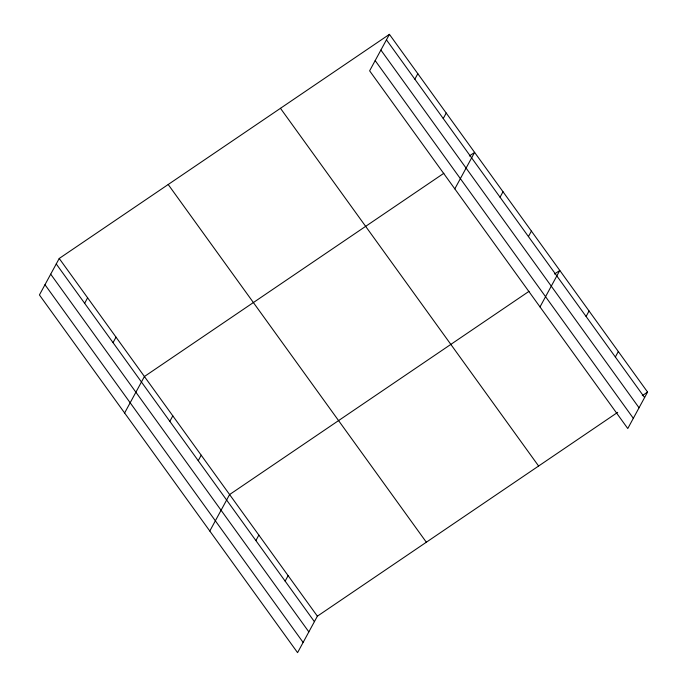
<?xml version="1.0" encoding="UTF-8"?>
<svg xmlns="http://www.w3.org/2000/svg" width="687" height="687" viewBox="0 0 687 687"><rect width="100%" height="100%" fill="white"/><g stroke="black" fill="none" stroke-linecap="round" stroke-linejoin="round"><path stroke-width="1.03" d="M389.426 34.35L369.623 70.821L627.772 428.533L647.575 392.062L389.426 34.35L59.228 258.467L39.425 294.938L297.574 652.65L317.377 616.179L617.699 412.346M84.647 303.293L87.618 297.815M113.046 342.641L116.017 337.162M124.613 412.981L144.416 376.51L443.862 173.27M169.835 421.337L172.815 415.858M198.234 460.694L201.205 455.206M414.845 79.185L417.825 73.698M209.801 531.025L229.604 494.554L529.05 291.314M443.244 118.533L446.215 113.046M255.882 540.583L258.862 535.096M454.811 188.865L474.614 152.394L469.341 155.975M285.139 581.125L288.119 575.637M500.033 197.229L503.013 191.742M528.432 236.577L531.412 231.098M539.999 306.917L559.802 270.446L554.529 274.019M586.088 316.467L589.06 310.988M615.346 357.008L618.317 351.529M642.302 395.643L647.575 392.062M386.446 39.829L644.604 397.55M380.899 50.057L639.047 407.777M375.179 60.593L633.328 418.314M280.459 108.306L538.608 466.026M168.195 184.502L426.344 542.223M59.228 258.467L317.377 616.179M56.248 263.945L314.397 621.658M50.701 274.173L308.849 631.885M44.973 284.71L303.13 642.422"/></g></svg>
